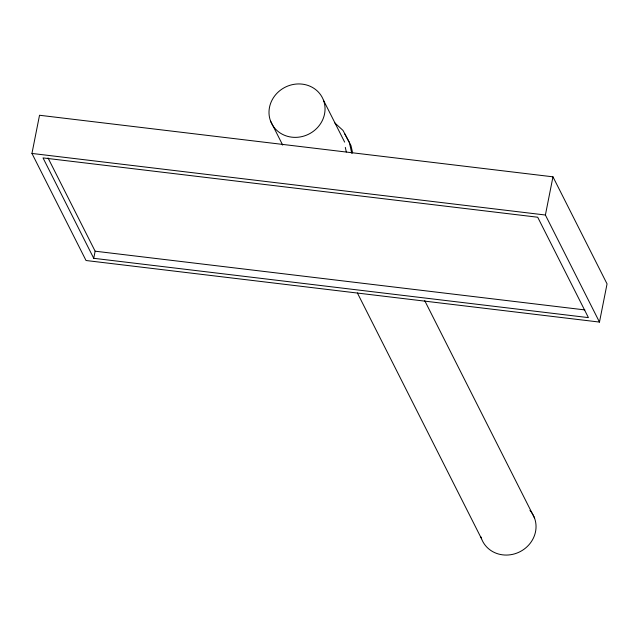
<?xml version="1.0" encoding="UTF-8"?>
<svg xmlns="http://www.w3.org/2000/svg" width="639" height="639" viewBox="0 0 639 639"><rect width="100%" height="100%" fill="white"/><g stroke="black" fill="none" stroke-linecap="round" stroke-linejoin="round"><path stroke-width="0.96" d="M31.95 153.44L39.522 115.26L552.967 176.827L607.05 283.9L599.478 322.08L86.033 260.512L31.95 153.44L545.394 215.016L599.478 322.08M93.725 258.3L43.013 157.905L537.703 217.228L588.415 317.623L93.725 258.3L95.131 251.191L48.013 157.905M545.394 215.016L552.967 176.827M95.131 251.191L584.877 309.923M334.812 122.92L342.999 130.42L349.325 142.305L351.769 153.312M344.685 133.751L351.003 145.636L352.64 152.977M323.494 100.251A28.467 26.263 -26.8 0 1 291.767 137.169A28.467 26.263 -26.8 0 1 275.808 94.532A28.467 26.263 -26.8 0 1 323.494 100.251L344.645 142.114M424.719 300.642L534.492 517.949M270.553 121.051L282.694 145.101M357.377 292.942L481.542 538.749M345.308 147.385L346.33 152.01M529.963 510.401A28.467 26.263 -26.8 0 1 520.601 551.393A28.467 26.263 -26.8 0 1 480.927 536.888"/></g></svg>
